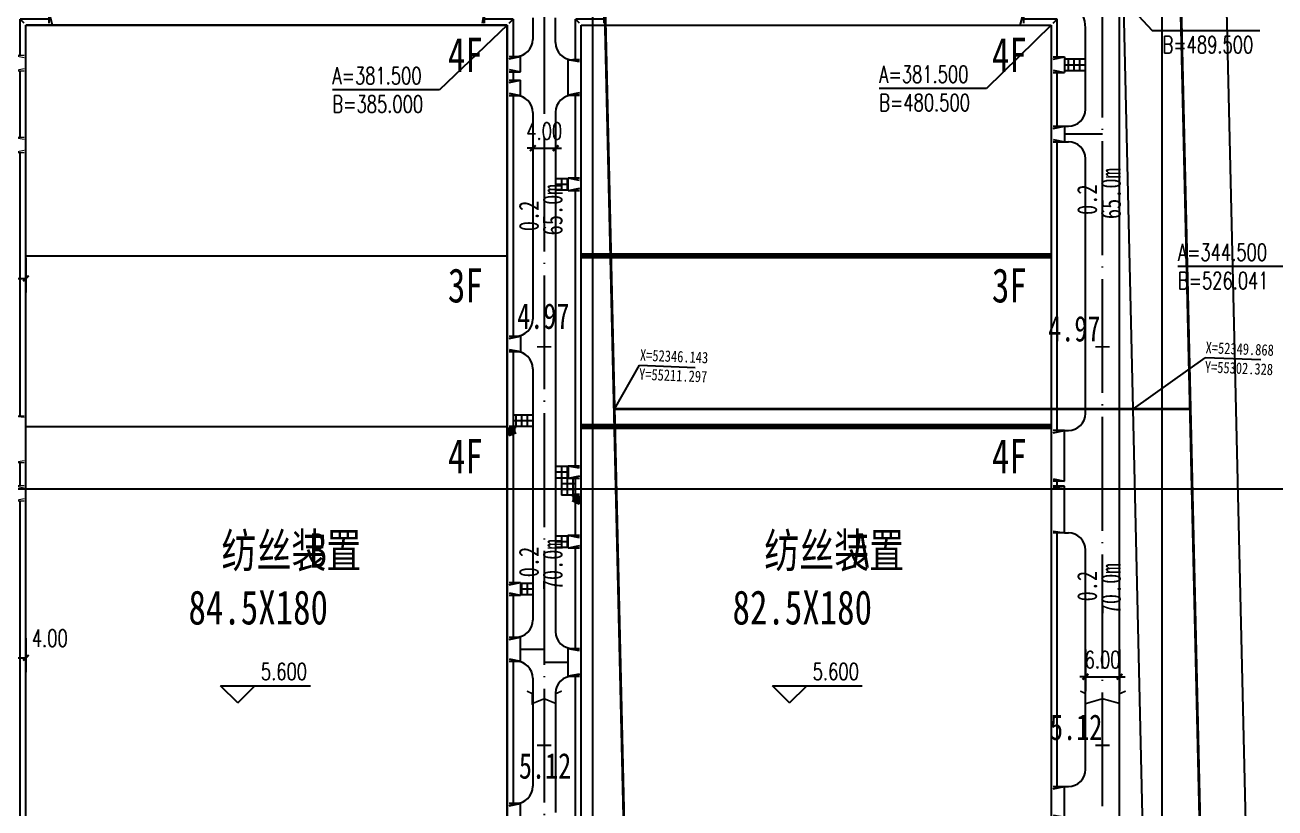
# Model space of a CAD drawing. Extents: x -170 to 1091, y -90 to 504.
# Drawn here: x 300.4 to 519.8, y 244 to 381.5 of the extents above; entities that cross this region are included whole.
import ezdxf

# ---------------------------------------------------------------- set-up
doc = ezdxf.new("R2010")
doc.units = 0
doc.header["$LTSCALE"] = 1000
for name, pattern in [('ACAD_ISO10W100', [18.7, 12, -3, 0.7, -3]), ('ACAD_ISO12W100', [22.4, 12, -3, 0.7, -3, 0.7, -3]), ('DASH', [0.35, 0.25, -0.1]), ('DOTE', [2.42, 2, -0.2, 0.02, -0.2])]:
    doc.linetypes.add(name, pattern=pattern)
doc.layers.get('0').update_dxf_attribs({"linetype": 'CONTINUOUS'})
doc.layers.get('Defpoints').update_dxf_attribs({"linetype": 'CONTINUOUS'})
for name, color, linetype in [('DIM_COOR', 3, 'CONTINUOUS'), ('DIM_ELEV', 3, 'CONTINUOUS'), ('DIM_SYMB', 3, 'CONTINUOUS'), ('DL', 7, 'CONTINUOUS'), ('DOTE', 1, 'DOTE'), ('PUB_DIM', 3, 'CONTINUOUS'), ('PUB_TEXT', 7, 'CONTINUOUS'), ('road', 2, 'CONTINUOUS'), ('方格网', 6, 'CONTINUOUS'), ('选址蓝线', 5, 'CONTINUOUS'), ('道路HK', 1, 'CONTINUOUS')]:
    doc.layers.add(name, color=color, linetype=linetype)
doc.layers.add('双点划线', color=3, linetype='ACAD_ISO12W100', lineweight=18)
doc.styles.add('_TCH_DIM', font='SIMPLEX', dxfattribs={"bigfont": 'GBCBIG'})
doc.styles.add('DIM_FONT', font='SIMPLEX', dxfattribs={"width": 0.7, "bigfont": 'GBCBIG'})
doc.styles.add('HZ', font='', dxfattribs={"width": 0.75})
doc.styles.get("Standard").update_dxf_attribs({"font": '', "width": 0.75})
doc.styles.get('HZ').set_extended_font_data('SimSun')
doc.styles.get('STANDARD').set_extended_font_data('SimSun')
doc.dimstyles.new('DIMN1', dxfattribs={"dimscale": 0.01, "dimtxt": 300, "dimasz": 100, "dimexe": 250, "dimexo": 300, "dimgap": 150, "dimtad": 1, "dimzin": 0, "dimdsep": 46, "dimtxsty": 'DIM_FONT', "dimblk": 'ARCHTICK', "dimcen": 0.09, "dimclrt": 7, "dimazin": 2, "dimtfac": 1, "dimtdec": 0, "dimtix": 1, "dimtmove": 2, "dimatfit": 3, "dimldrblk": 'ARCHTICK', "dimfxl": 1, "dimtolj": 1, "dimtzin": 0, "dimarcsym": 0})

# ---------------------------------------------------------------- blocks, each defined once
blk = doc.blocks.new('A$C2C871FF8')
for p, q in [((9.16, 191.13), (9.16, 198.23)), ((9.86, 197.53), (9.16, 198.23)), ((14.18, 198.23), (9.21, 198.23)), ((14.18, 197.53), (14.18, 199.53)), ((14.18, 199.53), (87.86, 199.53)), ((14.51, 197.53), (14.18, 199.53)), ((87.23, 197.12), (87.86, 199.53)), ((87.86, 197.53), (87.86, 199.53)), ((93.71, 198.23), (87.86, 198.23)), ((93.01, 197.53), (93.71, 198.23)), ((93.71, 191.61), (93.71, 198.23)), ((7.86, 184.91), (7.86, 191.13)), ((7.86, 191.13), (9.86, 191.13)), ((9.86, 190.73), (7.86, 191.13)), ((93.01, 191.61), (95.01, 191.61)), ((93.01, 191.21), (95.01, 191.61)), ((95.01, 191.61), (95.01, 188.91)), ((93.01, 189.31), (95.01, 188.91)), ((93.01, 188.91), (95.01, 188.91)), ((93.71, 179.43), (93.71, 188.91)), ((9.86, 185.31), (7.86, 184.91)), ((7.86, 184.91), (9.86, 184.91)), ((9.16, 170.31), (9.16, 184.91)), ((93.01, 179.43), (95.01, 179.43)), ((93.01, 179.03), (95.01, 179.43)), ((95.01, 179.43), (95.01, 176.73)), ((93.01, 177.13), (95.01, 176.73)), ((93.01, 176.73), (95.01, 176.73)), ((93.71, 126.01), (93.71, 176.73)), ((9.86, 170.31), (7.86, 170.31)), ((9.86, 169.91), (7.86, 170.31)), ((7.86, 168.11), (7.86, 170.31)), ((9.86, 168.51), (7.86, 168.11)), ((9.86, 168.11), (7.86, 168.11)), ((9.16, 119.76), (9.16, 168.11)), ((95.01, 126.01), (93.01, 126.01)), ((93.01, 125.61), (95.01, 126.01)), ((95.01, 117.11), (95.01, 126.01)), ((7.86, 119.76), (7.86, 117.56)), ((9.86, 119.76), (7.86, 119.76)), ((9.86, 119.36), (7.86, 119.76)), ((9.86, 117.96), (7.86, 117.56)), ((9.86, 117.56), (7.86, 117.56)), ((9.16, 114.74), (9.16, 117.56)), ((93.01, 117.51), (95.01, 117.11)), ((95.01, 117.11), (93.01, 117.11)), ((93.71, 116.21), (93.71, 117.11)), ((8.71, 114.39), (8.71, 114.74)), ((9.86, 114.74), (8.71, 114.74)), ((8.81, 114.39), (8.71, 114.39)), ((9.81, 114.49), (8.81, 114.49)), ((8.81, 113.53), (8.81, 114.49)), ((9.81, 114.49), (8.81, 114.49)), ((8.86, 113.51), (8.86, 114.49)), ((9.76, 114.3), (8.86, 114.3)), ((9.76, 113.11), (9.76, 114.49)), ((9.81, 113.09), (9.81, 114.49)), ((9.86, 114.39), (9.81, 114.39)), ((95.01, 116.21), (93.01, 116.21)), ((93.01, 115.93), (95.01, 116.21)), ((95.01, 108.01), (95.01, 116.21)), ((9.34, 113.29), (8.59, 113.63)), ((9.76, 114.05), (8.86, 114.05)), ((9.76, 113.8), (8.86, 113.8)), ((9.76, 113.55), (8.86, 113.55)), ((9.16, 107.56), (9.16, 113.38)), ((9.76, 113.3), (9.33, 113.3)), ((9.81, 113.09), (9.43, 113.25)), ((9.86, 107.56), (7.86, 107.56)), ((9.86, 107.16), (7.86, 107.56)), ((7.86, 105.36), (7.86, 107.56)), ((93.01, 108.33), (95.01, 108.01)), ((95.01, 108.01), (93.01, 108.01)), ((93.71, 63.46), (93.71, 108.01)), ((9.86, 105.76), (7.86, 105.36)), ((9.86, 105.36), (7.86, 105.36)), ((9.16, 87.68), (9.16, 105.36)), ((9.86, 87.68), (7.86, 87.68)), ((9.86, 87.33), (7.86, 87.68)), ((7.86, 82.88), (7.86, 87.68)), ((9.86, 83.22), (7.86, 82.88)), ((7.86, 82.88), (9.86, 82.88)), ((9.16, 55.88), (9.16, 82.88)), ((93.01, 63.46), (95.01, 63.46)), ((93.01, 63.06), (95.01, 63.46)), ((95.01, 58.06), (95.01, 63.46)), ((93.01, 58.46), (95.01, 58.06)), ((95.01, 58.06), (93.01, 58.06)), ((93.71, 37.66), (93.71, 58.06)), ((9.86, 55.88), (7.86, 55.88)), ((9.86, 55.48), (7.86, 55.88)), ((7.86, 51.08), (7.86, 55.88)), ((9.86, 51.48), (7.86, 51.08)), ((7.86, 51.08), (9.86, 51.08)), ((9.16, 29.79), (9.16, 51.08)), ((95.01, 37.66), (93.01, 37.66)), ((93.01, 37.66), (95.01, 37.66)), ((95.01, 37.66), (93.01, 37.26)), ((95.01, 35.46), (95.01, 37.66)), ((93.01, 35.86), (95.01, 35.46)), ((95.01, 35.46), (93.01, 35.46)), ((93.71, 16.18), (93.71, 35.46)), ((9.34, 29.87), (8.59, 29.54)), ((8.71, 28.78), (8.71, 28.43)), ((8.81, 28.78), (8.71, 28.78)), ((8.81, 29.63), (8.81, 28.68)), ((9.81, 28.68), (8.81, 28.68)), ((9.81, 28.68), (8.81, 28.68)), ((8.86, 29.66), (8.86, 28.68)), ((9.76, 29.61), (8.86, 29.61)), ((9.76, 29.36), (8.86, 29.36)), ((9.76, 29.11), (8.86, 29.11)), ((9.76, 28.86), (8.86, 28.86)), ((9.76, 29.87), (9.33, 29.87)), ((9.81, 30.07), (9.43, 29.91)), ((9.76, 30.05), (9.76, 28.68)), ((9.81, 30.07), (9.81, 28.68)), ((9.86, 28.43), (8.71, 28.43)), ((9.16, 23.63), (9.16, 28.43)), ((9.16, 20.76), (9.16, 28.43)), ((7.86, 20.76), (7.86, 18.56)), ((9.86, 20.76), (7.86, 20.76)), ((9.86, 20.36), (7.86, 20.76)), ((9.86, 18.96), (7.86, 18.56)), ((9.86, 18.56), (7.86, 18.56)), ((9.16, 16.88), (9.16, 18.56)), ((9.86, 16.88), (9.16, 16.88)), ((9.86, 16.88), (9.86, 14.01)), ((34.73, 14.88), (34.73, 16.88)), ((35.06, 16.88), (34.73, 14.88)), ((39.78, 16.88), (40.13, 14.88)), ((40.13, 16.88), (40.13, 14.88)), ((40.13, 16.18), (43.13, 16.18)), ((43.13, 16.88), (43.13, 15.73)), ((43.48, 15.73), (43.13, 15.73)), ((43.38, 16.83), (43.38, 15.83)), ((43.38, 16.83), (43.38, 15.83)), ((44.77, 16.83), (43.38, 16.83)), ((44.75, 16.78), (43.38, 16.78)), ((44.36, 15.88), (43.38, 15.88)), ((44.33, 15.83), (43.38, 15.83)), ((43.48, 16.88), (43.48, 16.83)), ((43.48, 15.83), (43.48, 15.73)), ((43.56, 16.78), (43.56, 15.88)), ((43.81, 16.78), (43.81, 15.88)), ((44.06, 16.78), (44.06, 15.88)), ((44.57, 16.37), (44.24, 15.61)), ((44.31, 16.78), (44.31, 15.88)), ((44.49, 16.18), (60.53, 16.18)), ((44.57, 16.78), (44.57, 16.36)), ((44.77, 16.83), (44.61, 16.46)), ((60.53, 14.88), (60.53, 16.88)), ((60.93, 16.88), (60.53, 14.88)), ((64.93, 16.88), (65.33, 14.88)), ((65.33, 16.88), (65.33, 14.88)), ((65.33, 16.18), (80.83, 16.18)), ((80.83, 14.88), (80.83, 16.88)), ((81.23, 16.88), (80.83, 14.88)), ((86.66, 16.88), (87.06, 14.88)), ((87.06, 14.88), (87.06, 16.88)), ((87.06, 16.18), (93.71, 16.18)), ((93.71, 16.18), (93.01, 16.88)), ((40.13, 14.88), (34.73, 14.88)), ((60.53, 14.88), (65.33, 14.88)), ((80.83, 14.88), (87.06, 14.88))]:
    blk.add_line(p, q)
at = {"linetype": 'DASH', "ltscale": 1000}
for p, q in [((9.81, 114.49), (9.76, 114.49)), ((7.76, 107.56), (9.86, 107.56)), ((9.81, 28.68), (9.76, 28.68)), ((43.38, 16.83), (43.38, 16.78))]:
    blk.add_line(p, q, dxfattribs=at)
for points in [[(9.43, 113.25), (9.5, 113.28), (9.23, 113.26), (9.34, 113.29)], [(9.43, 29.91), (9.5, 29.88), (9.23, 29.91), (9.34, 29.87)], [(44.61, 16.46), (44.58, 16.53), (44.61, 16.26), (44.57, 16.37)]]:
    blk.add_lwpolyline(points)
at = {"layer": 'DOTE', "linetype": 'ACAD_ISO10W100', "ltscale": 200}
for q in [(10.18, 195.67), (90.4, 17.21)]:
    blk.add_line((10.18, 17.21), q, dxfattribs=at)
blk = doc.blocks.new('A$C10801FB6')
for p, q in [((84.37, 202.72), (7.96, 202.72)), ((7.96, 200.72), (7.96, 202.72)), ((8.57, 200.31), (7.96, 202.72)), ((84.05, 200.72), (84.37, 202.72)), ((84.37, 200.72), (84.37, 202.72)), ((2.85, 195.09), (2.85, 201.42)), ((7.96, 201.42), (2.85, 201.42)), ((3.55, 200.72), (2.85, 201.42)), ((89.4, 201.42), (84.37, 201.42)), ((88.7, 200.72), (89.4, 201.42)), ((89.4, 201.42), (89.4, 194.89)), ((88.7, 194.89), (90.7, 194.89)), ((88.7, 194.49), (90.7, 194.89)), ((90.7, 192.19), (90.7, 194.89)), ((2.85, 180.74), (2.85, 192.39)), ((88.7, 192.59), (90.7, 192.19)), ((88.7, 192.19), (90.7, 192.19)), ((89.4, 192.19), (89.4, 190.74)), ((88.7, 190.74), (90.7, 190.74)), ((88.7, 190.34), (90.7, 190.74)), ((90.7, 188.04), (90.7, 190.74)), ((88.7, 188.44), (90.7, 188.04)), ((88.7, 188.04), (90.7, 188.04)), ((89.4, 188.04), (89.4, 145.74)), ((2.85, 131.79), (2.85, 178.04)), ((88.7, 145.74), (90.7, 145.74)), ((88.7, 145.34), (90.7, 145.74)), ((90.7, 145.74), (90.7, 143.04)), ((88.7, 143.44), (90.7, 143.04)), ((88.7, 143.04), (90.7, 143.04)), ((89.4, 143.04), (89.4, 129.94)), ((88.7, 129.94), (89.8, 129.94)), ((88.7, 129.69), (89.7, 129.69)), ((88.7, 129.69), (89.7, 129.69)), ((88.7, 128.3), (88.7, 129.69)), ((88.75, 128.32), (88.75, 129.69)), ((88.75, 129.51), (89.65, 129.51)), ((89.65, 128.71), (89.65, 129.69)), ((89.7, 128.74), (89.7, 129.69)), ((89.7, 129.59), (89.8, 129.59)), ((89.8, 129.59), (89.8, 129.94)), ((88.7, 128.3), (89.07, 128.46)), ((88.75, 129.26), (89.65, 129.26)), ((88.75, 129.01), (89.65, 129.01)), ((88.75, 128.76), (89.65, 128.76)), ((88.75, 128.5), (89.17, 128.5)), ((89.16, 128.5), (89.92, 128.83)), ((89.4, 128.6), (89.4, 102.49)), ((2.85, 119.52), (2.85, 123.59)), ((2.85, 51.59), (2.85, 116.82)), ((88.7, 102.49), (90.7, 102.49)), ((88.7, 102.09), (90.7, 102.49)), ((90.7, 102.49), (90.7, 100.29)), ((88.7, 100.69), (90.7, 100.29)), ((88.7, 100.29), (90.7, 100.29)), ((89.4, 100.29), (89.4, 92.87)), ((88.7, 92.87), (90.7, 92.87)), ((88.7, 92.47), (90.7, 92.87)), ((90.7, 88.67), (90.7, 92.87)), ((88.7, 89.07), (90.7, 88.67)), ((88.7, 88.67), (90.7, 88.67)), ((89.4, 88.67), (89.4, 63.69)), ((90.7, 63.69), (88.7, 63.69)), ((88.7, 63.29), (90.7, 63.69)), ((90.7, 58.89), (90.7, 63.69)), ((88.7, 59.29), (90.7, 58.89)), ((88.7, 58.89), (90.7, 58.89)), ((89.4, 58.89), (89.4, 34.43)), ((2.85, 30.89), (2.85, 46.37)), ((88.7, 34.74), (89.07, 34.58)), ((88.7, 34.74), (88.7, 33.34)), ((88.7, 33.34), (89.7, 33.34)), ((88.7, 33.34), (89.7, 33.34)), ((88.7, 33.09), (89.8, 33.09)), ((88.75, 34.72), (88.75, 33.34)), ((88.75, 34.53), (89.17, 34.53)), ((88.75, 34.28), (89.65, 34.28)), ((88.75, 34.03), (89.65, 34.03)), ((88.75, 33.78), (89.65, 33.78)), ((88.75, 33.53), (89.65, 33.53)), ((89.16, 34.54), (89.92, 34.21)), ((89.4, 33.09), (89.4, 23.94)), ((89.65, 34.32), (89.65, 33.34)), ((89.7, 34.3), (89.7, 33.34)), ((89.7, 33.44), (89.8, 33.44)), ((89.8, 33.44), (89.8, 33.09)), ((2.85, 23.94), (2.85, 28.19)), ((88.7, 23.94), (90.7, 23.94)), ((88.7, 23.54), (90.7, 23.94)), ((88.7, 22.14), (90.7, 21.74)), ((90.7, 23.94), (90.7, 21.74)), ((88.7, 21.74), (90.7, 21.74)), ((88.7, 20.07), (88.7, 17.19)), ((88.7, 20.04), (89.4, 20.04)), ((89.4, 21.74), (89.4, 20.04))]:
    blk.add_line(p, q)
at = {"linetype": 'DASH', "ltscale": 1000}
for p, q in [((88.7, 129.69), (88.75, 129.69)), ((88.7, 33.34), (88.75, 33.34))]:
    blk.add_line(p, q, dxfattribs=at)
for points in [[(89.07, 128.46), (89, 128.49), (89.27, 128.46), (89.16, 128.5)], [(89.07, 34.58), (89, 34.55), (89.27, 34.58), (89.16, 34.54)]]:
    blk.add_lwpolyline(points)
at = {"layer": 'DOTE', "linetype": 'ACAD_ISO10W100', "ltscale": 200}
for p, q in [((88.37, 200.39), (3.87, 200.39)), ((3.87, 20.39), (3.87, 200.39)), ((88.37, 20.39), (88.37, 200.39)), ((88.37, 20.39), (3.87, 20.39)), ((58.87, 16.89), (58.87, 1.81)), ((101.49, 16.89), (58.87, 16.89))]:
    blk.add_line(p, q, dxfattribs=at)
at = {"layer": '双点划线'}
for p, q in [((1.55, 195.09), (3.55, 195.09)), ((1.55, 195.09), (3.55, 194.69)), ((1.55, 195.09), (1.55, 192.39)), ((1.55, 192.39), (3.55, 192.79)), ((1.55, 192.39), (3.55, 192.39)), ((1.55, 180.74), (1.55, 178.04)), ((1.55, 180.74), (3.55, 180.74)), ((1.55, 180.74), (3.55, 180.34)), ((1.55, 178.04), (3.55, 178.44)), ((1.55, 178.04), (3.55, 178.04)), ((1.55, 131.79), (3.55, 131.79)), ((1.55, 131.79), (3.55, 131.52)), ((1.55, 123.59), (1.55, 131.79)), ((1.55, 123.59), (3.55, 123.92)), ((1.55, 123.59), (3.55, 123.59)), ((1.55, 119.52), (3.55, 119.52)), ((1.55, 119.52), (3.55, 119.12)), ((1.55, 119.52), (1.55, 116.82)), ((1.55, 116.82), (3.55, 117.22)), ((1.55, 116.82), (3.55, 116.82)), ((1.55, 51.59), (1.55, 46.39)), ((1.55, 30.89), (1.55, 28.19)), ((1.55, 30.89), (3.55, 30.89)), ((1.55, 30.89), (3.55, 30.49)), ((1.55, 28.19), (3.55, 28.59)), ((1.55, 28.19), (3.55, 28.19))]:
    blk.add_line(p, q, dxfattribs=at)
at = {"layer": '双点划线', "linetype": 'Continuous'}
for p, q in [((1.55, 51.59), (3.55, 51.59)), ((1.55, 51.59), (3.55, 51.19)), ((1.55, 46.39), (3.55, 46.79)), ((1.55, 46.39), (3.55, 46.39)), ((1.55, 23.94), (1.55, 21.74)), ((1.55, 23.94), (3.55, 23.94)), ((1.55, 23.94), (3.55, 23.54)), ((1.55, 21.74), (3.55, 22.14)), ((1.55, 21.74), (3.55, 21.74))]:
    blk.add_line(p, q, dxfattribs=at)
blk = doc.blocks.new('_ArchTick')
at = {"color": 0, "linetype": 'ByBlock', "const_width": 0.4}
blk.add_lwpolyline([(-0.5, -0.5), (0.5, 0.5)], dxfattribs=at)
blk = doc.blocks.new('*D69')
at = {"layer": 'Defpoints', "color": 0, "linetype": 'Continuous', "transparency": 16777216}
for p in [(486.5, 274.83), (492.5, 274.83), (492.5, 267.04)]:
    blk.add_point(p, dxfattribs=at)
at = {"layer": 'PUB_DIM', "color": 0, "linetype": 'Continuous', "lineweight": -2, "transparency": 16777216}
for p, q in [((486.5, 271.83), (486.5, 264.54)), ((492.5, 271.83), (492.5, 264.54)), ((486.5, 267.04), (485.5, 267.04)), ((486.5, 267.04), (492.5, 267.04)), ((492.5, 267.04), (493.5, 267.04))]:
    blk.add_line(p, q, dxfattribs=at)
blk.add_blockref('_ArchTick', (486.5, 267.04), dxfattribs=at)
at = {"layer": 'PUB_DIM', "color": 0, "linetype": 'Continuous', "lineweight": -2, "transparency": 16777216, "rotation": 180}
blk.add_blockref('_ArchTick', (492.5, 267.04), dxfattribs=at)
at = {"layer": 'PUB_DIM', "color": 7, "linetype": 'Continuous', "transparency": 16777216, "insert": (489.5, 270.04), "char_height": 3, "attachment_point": 5, "style": 'DIM_FONT'}
blk.add_mtext('\\A1;6.00', dxfattribs=at)
blk = doc.blocks.new('*D84')
at = {"layer": 'Defpoints', "color": 0, "linetype": 'Continuous', "transparency": 16777216}
for p in [(389.5, 366.41), (393.5, 366.41), (393.5, 359.88)]:
    blk.add_point(p, dxfattribs=at)
at = {"layer": 'PUB_DIM', "color": 0, "linetype": 'Continuous', "lineweight": -2, "transparency": 16777216}
for p, q in [((389.5, 363.41), (389.5, 357.38)), ((393.5, 363.41), (393.5, 357.38)), ((389.5, 359.88), (388.5, 359.88)), ((389.5, 359.88), (393.5, 359.88)), ((393.5, 359.88), (394.5, 359.88))]:
    blk.add_line(p, q, dxfattribs=at)
blk.add_blockref('_ArchTick', (389.5, 359.88), dxfattribs=at)
at = {"layer": 'PUB_DIM', "color": 0, "linetype": 'Continuous', "lineweight": -2, "transparency": 16777216, "rotation": 180}
blk.add_blockref('_ArchTick', (393.5, 359.88), dxfattribs=at)
at = {"layer": 'PUB_DIM', "color": 7, "linetype": 'Continuous', "transparency": 16777216, "insert": (391.5, 362.88), "char_height": 3, "attachment_point": 5, "style": 'DIM_FONT'}
blk.add_mtext('\\A1;4.00', dxfattribs=at)

msp = doc.modelspace()

# ---------------------------------------------------------------- linework, layer by layer
at = {"linetype": 'Continuous'}
for p, q in [((397.675, 375.425), (396.5, 375.425)), ((397.675, 369.19951), (396.5, 369.19951)), ((300.5, 341), (385, 341)), ((300.5, 311), (385, 311))]:
    msp.add_line(p, q, dxfattribs=at)
at = {"linetype": 'Continuous', "flags": 128}
for points, const_width in [([(398, 341), (480.5, 341)], 1), ([(390.25409, 325), (392.74591, 325)], 0.3), ([(391.5, 326.24591), (391.5, 323.75409)], 0.3), ([(488.25409, 325), (490.74591, 325)], 0.3), ([(489.5, 326.24591), (489.5, 323.75409)], 0.3), ([(398, 311), (480.5, 311)], 1), ([(388.45531, 264.51925), (389.35562, 264.10471), (389.35562, 262.30832), (391.5, 263.18348), (393.5, 262.35438), (393.5, 264.05864), (394.57526, 264.53183)], 0.3), ([(485.59968, 264.51925), (486.5, 264.10471), (486.5, 262.30832), (489.5, 263.18348), (492.5, 262.35438), (492.5, 264.05864), (493.57526, 264.53183)], 0.3), ([(390.25409, 255), (392.74591, 255)], 0.3), ([(391.5, 256.24591), (391.5, 253.75409)], 0.3), ([(488.25409, 255), (490.74591, 255)], 0.3), ([(489.5, 256.24591), (489.5, 253.75409)], 0.3)]:
    msp.add_lwpolyline(points, dxfattribs=dict(at, const_width=const_width))
at = {"layer": 'DIM_COOR', "color": 4, "linetype": 'Continuous'}
for p, q in [((489.5, 390), (498.21494, 380.54217)), ((385, 381.5), (373.12122, 370.11378)), ((480.5, 381.5), (469.11626, 370.37179)), ((498.21494, 380.54217), (517.13494, 380.54217)), ((373.12122, 370.11378), (354.31122, 370.11378)), ((469.11626, 370.37179), (450.30626, 370.37179)), ((521.64656, 339.10726), (502.72656, 339.10726))]:
    msp.add_line(p, q, dxfattribs=at)
at = {"layer": 'DIM_ELEV', "linetype": 'Continuous'}
for p, q in [((337.6977, 262.47463), (334.6977, 265.47463)), ((334.6977, 265.47463), (350.46086, 265.47463)), ((337.6977, 262.47463), (340.6977, 265.47463)), ((434.56837, 262.47463), (431.56837, 265.47463)), ((431.56837, 265.47463), (447.33153, 265.47463)), ((434.56837, 262.47463), (437.56837, 265.47463))]:
    msp.add_line(p, q, dxfattribs=at)
at = {"layer": 'DIM_SYMB', "linetype": 'Continuous'}
for points in [[(489.5, 356.3972, 0, 0, 0), (489.5, 345.33072, 0.8, 0, 0), (489.5, 342.33072, 0, 0, 0)], [(391.5, 353.53998, 0, 0, 0), (391.5, 342.47351, 0.8, 0, 0), (391.5, 339.47351, 0, 0, 0)], [(386.38836, 345.24306, 0, 0, 0), (388.00765, 341.57294, 0.4, 0, 0), (388.61315, 340.20058, 0, 0, 0)], [(396.61164, 345.24306, 0, 0, 0), (394.99235, 341.57294, 0.4, 0, 0), (394.38685, 340.20058, 0, 0, 0)], [(482.93449, 345.24306, 0, 0, 0), (484.55378, 341.57294, 0.4, 0, 0), (485.15928, 340.20058, 0, 0, 0)], [(386.38836, 293.11933, 0, 0, 0), (388.00765, 296.78945, 0.4, 0, 0), (388.61315, 298.16181, 0, 0, 0)], [(396.61164, 293.11933, 0, 0, 0), (394.99235, 296.78945, 0.4, 0, 0), (394.38685, 298.16181, 0, 0, 0)], [(391.5, 280.21375, 0, 0, 0), (391.5, 291.28023, 0.8, 0, 0), (391.5, 294.28023, 0, 0, 0)], [(489.5, 275.98159, 0, 0, 0), (489.5, 287.04807, 0.8, 0, 0), (489.5, 290.04807, 0, 0, 0)], [(482.93449, 279.36112, 0, 0, 0), (484.55378, 283.03124, 0.4, 0, 0), (485.15928, 284.4036, 0, 0, 0)]]:
    msp.add_lwpolyline(points, format="xyseb", dxfattribs=at)
at = {"layer": 'DL', "color": 7, "linetype": 'Continuous'}
for p, q in [((300.5, 201.5), (300.5, 381.5)), ((300.5, 381.5), (385, 381.5)), ((385, 381.5), (385, 198)), ((398, 198), (398, 381.5)), ((398, 381.5), (480.5, 381.5)), ((480.5, 381.5), (480.5, 201.5))]:
    msp.add_line(p, q, dxfattribs=at)
at = {"layer": 'DOTE', "ltscale": 0.01}
for p, q in [((489.5, 26.5), (489.5, 413)), ((391.5, 410.14278), (391.5, 198)), ((482.825, 362.375), (489.5, 362.375)), ((387.325, 271.875), (391.5, 271.875)), ((395.675, 269.575), (391.5, 269.575))]:
    msp.add_line(p, q, dxfattribs=at)
at = {"layer": 'DOTE', "linetype": 'DOTE', "ltscale": 0.01, "const_width": 0.5, "flags": 128}
for points in [[(26.19028, 286.22262), (23.56821, 434.44816), (400.99488, 434.45822), (411.28068, -8.0828), (-14.91554, -25.63548), (-15.93853, 284.5683)], [(400.97775, 435.19497), (502.08765, 435.19766), (504.90284, 314.0759), (403.79294, 314.0732)]]:
    msp.add_lwpolyline(points, close=True, dxfattribs=at)
at = {"layer": 'DOTE', "linetype": 'DOTE', "ltscale": 15, "const_width": 0.5, "flags": 128}
msp.add_lwpolyline([(403.79294, 314.0732), (504.90284, 314.0759), (508.39711, 163.73662), (407.28721, 163.73392)], close=True, dxfattribs=at)
at = {"layer": 'road', "linetype": 'Continuous'}
for p, q in [((492.5, 157), (492.5, 395)), ((389.5, 382.75), (389.5, 379)), ((393.5, 378.425), (393.5, 382.75)), ((486.5, 366.725), (486.5, 381)), ((385.325, 376), (386.5, 376)), ((482.825, 375.55), (486.5, 375.55)), ((483.5, 373.55), (483.5, 375.55)), ((484.5, 373.55), (484.5, 375.55)), ((485.5, 373.55), (485.5, 375.55)), ((482.825, 374.55), (486.5, 374.55)), ((482.825, 373.55), (486.5, 373.55)), ((385.325, 369.15), (386.5, 369.15)), ((389.5, 366.15), (389.5, 329.85)), ((393.5, 366.19951), (393.5, 274.975)), ((482.825, 363.725), (483.5, 363.725)), ((482.825, 361.025), (483.5, 361.025)), ((486.5, 313.3), (486.5, 358.025)), ((395.675, 354.5), (393.5, 354.5)), ((395.675, 353.5), (393.5, 353.5)), ((394.5, 354.5), (394.5, 352.5)), ((395.5, 354.5), (395.5, 352.5)), ((395.675, 352.5), (393.5, 352.5)), ((385.325, 326.85), (386.5, 326.85)), ((385.325, 324.15), (386.5, 324.15)), ((389.5, 321.15), (389.5, 276.975)), ((386.025, 313.05), (389.5, 313.05)), ((386.025, 312.05), (389.5, 312.05)), ((386.5, 313.05), (386.5, 311.05)), ((387.5, 313.05), (387.5, 311.05)), ((388.5, 313.05), (388.5, 311.05)), ((386.025, 311.05), (389.5, 311.05)), ((482.825, 310.3), (483.5, 310.3)), ((395.675, 303.95), (393.5, 303.95)), ((395.675, 302.95), (393.5, 302.95)), ((394.5, 303.95), (394.5, 298.95)), ((395.5, 303.95), (395.5, 298.95)), ((395.675, 301.95), (393.5, 301.95)), ((396.975, 300.95), (394.5, 300.95)), ((396.5, 301.85), (396.5, 298.95)), ((396.975, 299.95), (394.5, 299.95)), ((396.525, 298.95), (394.5, 298.95)), ((482.825, 292.3), (483.5, 292.3)), ((395.675, 291.75), (393.5, 291.75)), ((395.675, 290.75), (393.5, 290.75)), ((395.675, 289.75), (393.5, 289.75)), ((394.5, 291.75), (394.5, 289.75)), ((395.5, 291.75), (395.5, 289.75)), ((486.5, 250.75), (486.5, 289.3)), ((387.325, 283.5), (389.5, 283.5)), ((387.5, 283.5), (387.5, 281.5)), ((388.5, 283.5), (388.5, 281.5)), ((387.325, 282.5), (389.5, 282.5)), ((387.325, 281.5), (389.5, 281.5)), ((385.325, 273.975), (386.5, 273.975)), ((397.675, 271.975), (396.5, 271.975)), ((385.325, 269.775), (386.5, 269.775)), ((389.5, 266.775), (389.5, 247.8)), ((397.675, 267.175), (396.5, 267.175)), ((393.5, 264.175), (393.5, 243.175)), ((482.825, 247.75), (483.5, 247.75)), ((385.325, 244.8), (386.5, 244.8))]:
    msp.add_line(p, q, dxfattribs=at)
for centre, radius, start, end in [((480.5, 381), 6, 0, 90), ((386.5, 379), 3, 270, 0), ((396.5, 378.425), 3, 180, 270), ((386.5, 366.15), 3, 0, 90), ((396.5, 366.19951), 3, 90, 180), ((483.5, 366.725), 3, 270, 0), ((483.5, 358.025), 3, 0, 90), ((386.5, 329.85), 3, 270, 0), ((386.5, 321.15), 3, 0, 90), ((483.5, 313.3), 3, 270, 0), ((483.5, 289.3), 3, 0, 90), ((386.5, 276.975), 3, 270, 0), ((396.5, 274.975), 3, 180, 270), ((386.5, 266.775), 3, 0, 90), ((396.5, 264.175), 3, 90, 180), ((483.5, 250.75), 3, 270, 0), ((386.5, 247.8), 3, 270, 0)]:
    msp.add_arc(centre, radius, start, end, dxfattribs=at)
at = {"layer": '方格网', "color": 6, "linetype": 'Continuous'}
for p, q in [((400, -54.65023), (400, 494.06478)), ((500, -54.65023), (500, 494.06478)), ((850.549, 300), (-76.88164, 300))]:
    msp.add_line(p, q, dxfattribs=at)
at = {"layer": '选址蓝线', "color": 5, "linetype": 'Continuous', "flags": 128}
for points in [[(26.19028, 286.22262), (23.56821, 434.44816), (400.99488, 434.45822), (410.69968, 16.91446), (0, 0), (-0.94049, 285.18659)], [(407.2197, 163.73681), (498.3269, 163.7181), (494.8675, 314.05819), (403.7603, 314.0769)]]:
    msp.add_lwpolyline(points, close=True, dxfattribs=at)
at = {"layer": '道路HK', "color": 1, "linetype": 'Continuous', "ltscale": 300}
msp.add_line((511.02519, 395.39317), (516.55486, 157.20889), dxfattribs=at)
at = {"layer": '道路HK', "color": 0, "linetype": 'Continuous'}
for p, q in [((494.94115, 314.07989), (507.53569, 323.08409)), ((517.30525, 322.68571), (507.53569, 323.08409)), ((403.83395, 314.05876), (408.23804, 321.7712)), ((408.23804, 321.7712), (418.00764, 321.37373))]:
    msp.add_line(p, q, dxfattribs=at)
at = {"layer": '道路HK', "color": 5, "linetype": 'Continuous', "flags": 128}
msp.add_lwpolyline([(403.79294, 314.0732), (494.90014, 314.07563), (492.31738, 425.1974), (401.21018, 425.19497)], close=True, dxfattribs=at)

# ---------------------------------------------------------------- block references
at = {"linetype": 'Continuous'}
for name, p in [('A$C10801FB6', (296.62858, 181.10593)), ('A$C2C871FF8', (387.81935, 184.2931))]:
    msp.add_blockref(name, p, dxfattribs=at)

# ---------------------------------------------------------------- texts
at = {"layer": 'PUB_TEXT', "linetype": 'Continuous', "width": 0.75}
for s, height, p in [('4F', 6, (374.58303, 373.28296)), ('4F', 6, (470.08303, 373.28296)), ('3F', 6, (374.58303, 332.78296)), ('3F', 6, (470.08303, 332.78296)), ('4.97', 4.5, (386.74948, 328.1465)), ('4.97', 4.5, (479.95988, 325.93098)), ('4F', 6, (374.58303, 302.78296)), ('4F', 6, (470.08303, 302.78296)), ('纺丝装置', 6, (334.83807, 286.22706)), ('B', 6, (350.26664, 286.22706)), ('纺丝装置', 6, (430.12378, 286.22706)), ('A', 6, (445.55236, 286.22706)), ('84.5X180', 6, (329.05236, 276.22378)), ('82.5X180', 6, (424.55236, 276.22378)), ('5.12', 4.5, (480.2813, 255.93098)), ('5.12', 4.5, (387.05138, 249.14206))]:
    msp.add_text(s, height=height, dxfattribs=at).set_placement(p)
at = {"layer": 'PUB_TEXT', "linetype": 'Continuous', "style": '_TCH_DIM', "width": 0.705882}
for s, p in [('B=489.500', (500.03494, 376.56617)), ('A=381.500', (354.31122, 371.11478)), ('A=381.500', (450.30626, 371.37279)), ('B=385.000', (354.31122, 366.13778)), ('B=480.500', (450.30626, 366.39579)), ('A=344.500', (502.72656, 340.10826)), ('B=526.041', (502.72656, 335.13126)), ('5.600', (341.76086, 266.47563)), ('5.600', (438.63153, 266.47563))]:
    msp.add_text(s, height=2.975, dxfattribs=at).set_placement(p)
at = {"layer": 'PUB_TEXT', "linetype": 'Continuous', "width": 0.75}
for s, p in [('65.0m', (492.70932, 347.42849)), ('65.0m', (394.70932, 344.57127)), ('0.2', (488.53695, 348.15716)), ('0.2', (390.53695, 345.29994)), ('0.2', (390.53695, 284.51075)), ('70.0m', (394.70932, 282.23784)), ('0.2', (488.53695, 280.2786)), ('70.0m', (492.70932, 278.00568))]:
    msp.add_text(s, height=3.5, rotation=90, dxfattribs=at).set_placement(p)
at = {"layer": '道路HK', "color": 0, "linetype": 'Continuous', "style": 'HZ', "width": 0.8}
for s, p in [('X=52349.868', (507.56884, 323.8834)), ('X=52346.143', (408.27119, 322.57051)), ('Y=55211.297', (408.10748, 319.2226)), ('Y=55302.328', (507.42776, 320.49581))]:
    msp.add_text(s, height=2, rotation=357.6702412, dxfattribs=at).set_placement(p)

# ---------------------------------------------------------------- dimensions: what is measured, and where the dimension line sits
at = {"layer": 'PUB_DIM', "linetype": 'Continuous'}
for p1, p2, distance, picture, middle in [((389.5, 366.40941), (393.5, 366.40941), -6.52574, '*D84', (391.5, 362.88367)), ((486.5, 274.8284), (492.5, 274.8284), -7.79292, '*D69', (489.5, 270.03548))]:
    dim = msp.add_aligned_dim(p1=p1, p2=p2, distance=distance, dimstyle='DIMN1', dxfattribs=at)
    dim.commit()
    dim.dimension.update_dxf_attribs({"geometry": picture, "text_midpoint": middle})
msp.add_aligned_dim(p1=(277.99998, 343.6378), p2=(300.5, 343.6378), distance=-6.6323, dimstyle='DIMN1', dxfattribs=at).render()
msp.add_linear_dim(base=(300.5, 270.37077), p1=(296.5, 276.80484), p2=(300.5, 276.80484), angle=0, location=(304.7, 273.82077), dimstyle='DIMN1', dxfattribs=at).render()

doc.saveas('drawing.dxf')
